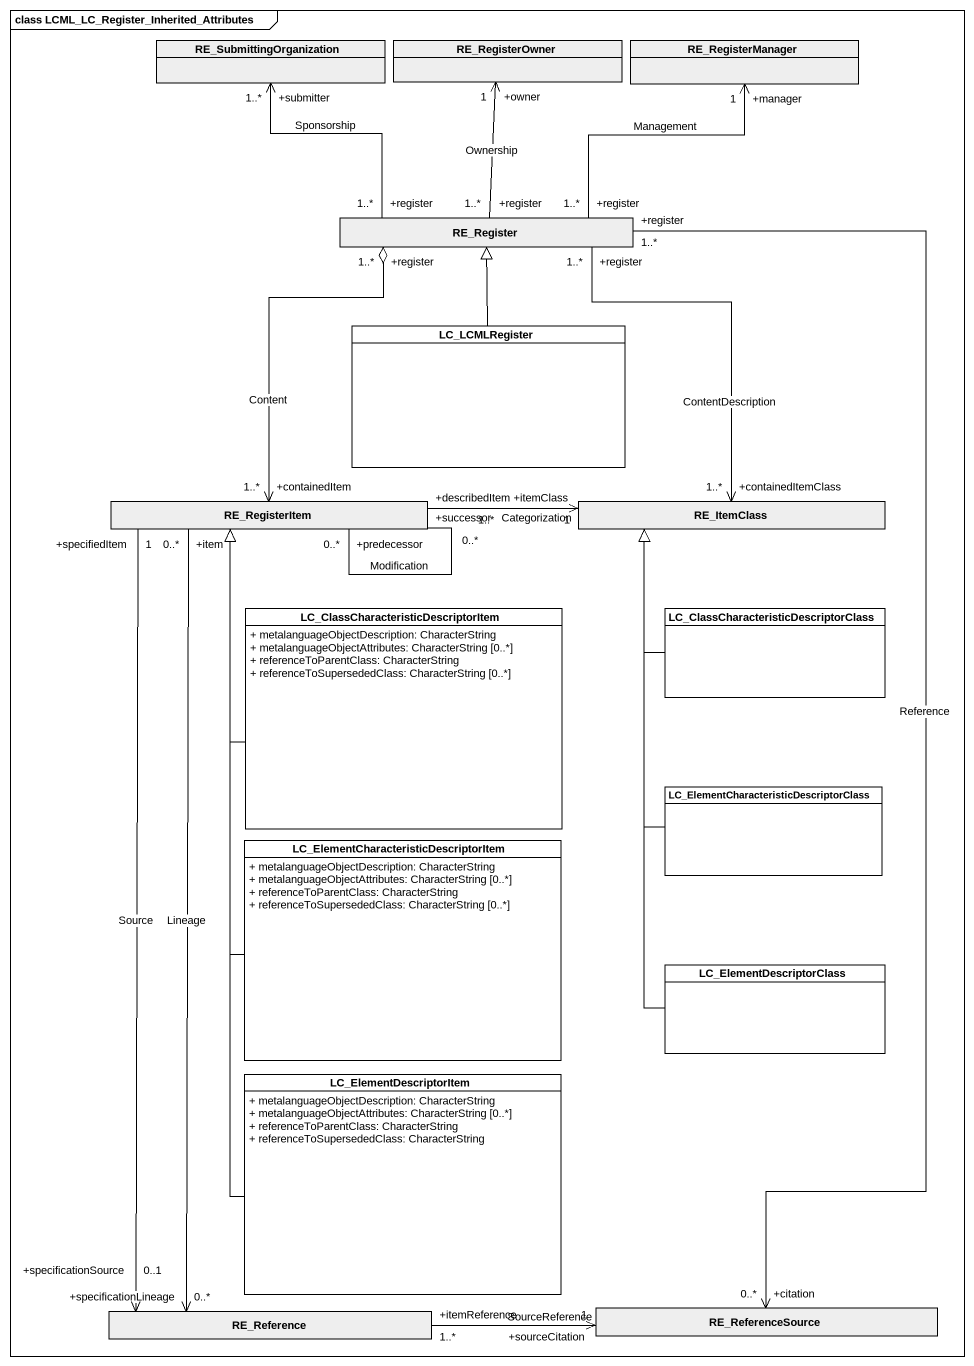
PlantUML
@startuml
mainframe class LCML_LC_Register_Inherited_Attributes
hide circle
hide empty members
skinparam classAttributeIconSize 0
class RE_SubmittingOrganization #EEEEEE
class RE_RegisterOwner #EEEEEE
class RE_RegisterManager #EEEEEE
class RE_Register #EEEEEE
class LC_LCMLRegister #FFFFFF
class RE_RegisterItem #EEEEEE
class RE_ItemClass #EEEEEE
class "LC_ClassCharacteristicDescriptorItem" as LC_ClassCharacteristicDescri #FFFFFF {
  + metalanguageObjectDescription: CharacterString
  + metalanguageObjectAttributes: CharacterString [0..*]
  + referenceToParentClass: CharacterString
  + referenceToSupersededClass: CharacterString [0..*]
}
class "LC_ClassCharacteristicDescriptorClass" as LC_ClassCharacteristicDescri_2 #FFFFFF
class "LC_ElementCharacteristicDescriptorClass" as LC_ElementCharacteristicDesc #FFFFFF
class "LC_ElementCharacteristicDescriptorItem" as LC_ElementCharacteristicDesc_2 #FFFFFF {
  + metalanguageObjectDescription: CharacterString
  + metalanguageObjectAttributes: CharacterString [0..*]
  + referenceToParentClass: CharacterString
  + referenceToSupersededClass: CharacterString [0..*]
}
class LC_ElementDescriptorClass #FFFFFF
class LC_ElementDescriptorItem #FFFFFF {
  + metalanguageObjectDescription: CharacterString
  + metalanguageObjectAttributes: CharacterString [0..*]
  + referenceToParentClass: CharacterString
  + referenceToSupersededClass: CharacterString
}
class RE_ReferenceSource #EEEEEE
class RE_Reference #EEEEEE
RE_Register "+register\n1..*" -up-> "+submitter\n1..*" RE_SubmittingOrganization : Sponsorship
RE_Register "+register\n1..*" -up-> "+owner\n1" RE_RegisterOwner : Ownership
RE_Register "+register\n1..*" -up-> "+manager\n1" RE_RegisterManager : Management
RE_Register "+register\n1..*" o--> "+containedItem\n1..*" RE_RegisterItem : Content
RE_Register "+register\n1..*" --> "+containedItemClass\n1..*" RE_ItemClass : ContentDescription
RE_Register "+register\n1..*" --> "+citation\n0..*" RE_ReferenceSource : Reference
LC_LCMLRegister -up-|> RE_Register
RE_RegisterItem "+predecessor\n0..*" -- "+successor\n0..*" RE_RegisterItem : Modification
RE_RegisterItem "+describedItem\n1..*" -right-> "+itemClass\n1" RE_ItemClass : Categorization
RE_RegisterItem "+item\n0..*" --> "+specificationLineage\n0..*" RE_Reference : Lineage
RE_RegisterItem "+specifiedItem\n1" --> "+specificationSource\n0..1" RE_Reference : Source
LC_ClassCharacteristicDescri -up-|> RE_RegisterItem
LC_ClassCharacteristicDescri_2 -up-|> RE_ItemClass
LC_ElementCharacteristicDesc -up-|> RE_ItemClass
LC_ElementCharacteristicDesc_2 -up-|> RE_RegisterItem
LC_ElementDescriptorClass -up-|> RE_ItemClass
LC_ElementDescriptorItem -up-|> RE_RegisterItem
RE_Reference "+itemReference\n1..*" -right-> "+sourceCitation\n1" RE_ReferenceSource : SourceReference
@enduml
